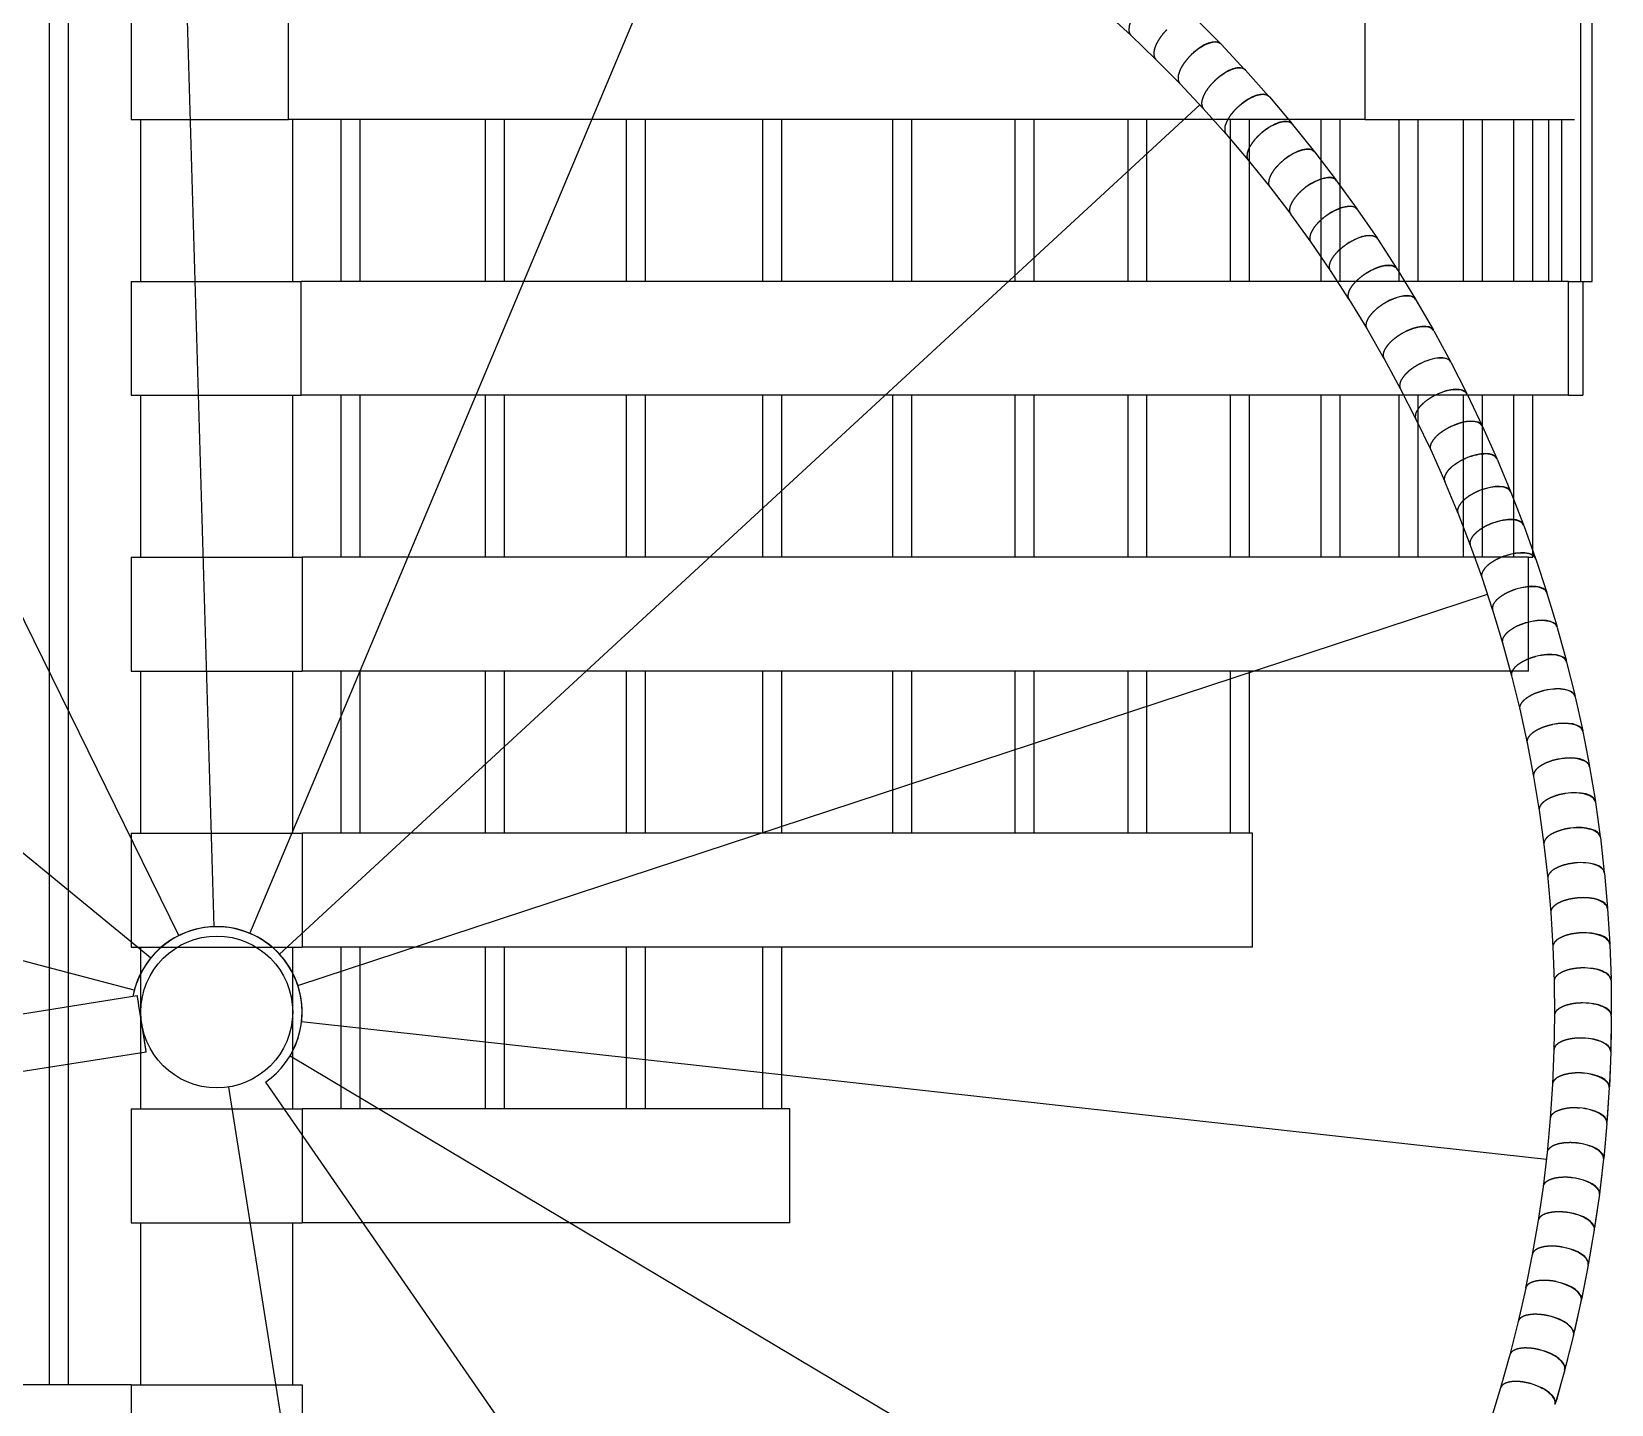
# Model space of a CAD drawing. Header units: millimetres. Extents: x -934 to 934, y -2220 to 2220.
# Drawn here: x -124 to 933, y -203 to 716 of the extents above; entities that cross this region are included whole.
import ezdxf

# ---------------------------------------------------------------- set-up
doc = ezdxf.new("R2010")
doc.units = ezdxf.units.MM
doc.layers.add('Elevation', color=7, linetype='CONTINUOUS')
doc.layers.add('Plan', color=7, linetype='CONTINUOUS')

msp = doc.modelspace()

# ---------------------------------------------------------------- linework, layer by layer
at = {"layer": 'Elevation'}
for p, q in [((912.9, 548.5), (912.9, 1597.6)), ((920.5, 548.5), (920.5, 1548.9)), ((-111.9, -189.9), (-111.9, 764.1)), ((-99.2, -189.9), (-99.2, 769.6)), ((-57.2, 733), (-57.2, 656.8)), ((48, 656.8), (48, 733)), ((768.6, 656.8), (768.6, 733)), ((-50.8, 548.5), (-50.8, 656.8)), ((768.6, 656.8), (48, 656.8)), ((50.8, 548.5), (50.8, 656.8)), ((83.2, 548.5), (83.2, 656.8)), ((95.9, 548.5), (95.9, 656.8)), ((179.8, 548.5), (179.8, 656.8)), ((192.5, 548.5), (192.5, 656.8)), ((274.3, 548.5), (274.3, 656.8)), ((287, 548.5), (287, 656.8)), ((365.5, 548.5), (365.5, 656.8)), ((378.2, 548.5), (378.2, 656.8)), ((452.5, 548.5), (452.5, 656.8)), ((465.2, 548.5), (465.2, 656.8)), ((534.3, 548.5), (534.3, 656.8)), ((547, 548.5), (547, 656.8)), ((609.9, 548.5), (609.9, 656.8)), ((622.6, 548.5), (622.6, 656.8)), ((678.5, 548.5), (678.5, 656.8)), ((691.2, 548.5), (691.2, 656.8)), ((739.2, 548.5), (739.2, 656.8)), ((751.9, 548.5), (751.9, 656.8)), ((791.4, 548.5), (791.4, 656.8)), ((804.1, 548.5), (804.1, 656.8)), ((834.5, 548.5), (834.5, 656.8)), ((847.2, 548.5), (847.2, 656.8)), ((868.1, 548.5), (868.1, 656.8)), ((880.8, 548.5), (880.8, 656.8)), ((891.6, 548.5), (891.6, 656.8)), ((900.2, 548.5), (900.2, 656.8)), ((-57.2, 548.5), (-57.2, 472.3)), ((56.5, 472.3), (56.5, 548.5)), ((904.8, 548.5), (56.5, 548.5)), ((904.8, 472.3), (904.8, 548.5)), ((914.4, 548.5), (914.4, 472.3)), ((-50.8, 363.9), (-50.8, 472.3)), ((50.8, 363.9), (50.8, 472.3)), ((904.8, 472.3), (56.5, 472.3)), ((83.2, 363.9), (83.2, 472.3)), ((95.9, 363.9), (95.9, 472.3)), ((179.8, 363.9), (179.8, 472.3)), ((192.5, 363.9), (192.5, 472.3)), ((274.3, 363.9), (274.3, 472.3)), ((287, 363.9), (287, 472.3)), ((365.5, 363.9), (365.5, 472.3)), ((378.2, 363.9), (378.2, 472.3)), ((452.5, 363.9), (452.5, 472.3)), ((465.2, 363.9), (465.2, 472.3)), ((534.3, 363.9), (534.3, 472.3)), ((547, 363.9), (547, 472.3)), ((609.9, 363.9), (609.9, 472.3)), ((622.6, 363.9), (622.6, 472.3)), ((678.5, 363.9), (678.5, 472.3)), ((691.2, 363.9), (691.2, 472.3)), ((739.2, 363.9), (739.2, 472.3)), ((751.9, 363.9), (751.9, 472.3)), ((791.4, 363.9), (791.4, 472.3)), ((804.1, 363.9), (804.1, 472.3)), ((834.5, 363.9), (834.5, 472.3)), ((847.2, 363.9), (847.2, 472.3)), ((868.1, 363.9), (868.1, 472.3)), ((880.8, 363.9), (880.8, 472.3)), ((-57.2, 363.9), (-57.2, 287.7)), ((878, 363.9), (57.1, 363.9)), ((57.1, 363.9), (57.1, 287.7)), ((878, 287.7), (878, 363.9)), ((-50.8, 179.3), (-50.8, 287.7)), ((50.8, 179.3), (50.8, 287.7)), ((878, 287.7), (57.1, 287.7)), ((83.2, 179.3), (83.2, 287.7)), ((95.9, 179.3), (95.9, 287.7)), ((179.8, 179.3), (179.8, 287.7)), ((192.5, 179.3), (192.5, 287.7)), ((274.3, 179.3), (274.3, 287.7)), ((287, 179.3), (287, 287.7)), ((365.5, 179.3), (365.5, 287.7)), ((378.2, 179.3), (378.2, 287.7)), ((452.5, 179.3), (452.5, 287.7)), ((465.2, 179.3), (465.2, 287.7)), ((534.3, 179.3), (534.3, 287.7)), ((547, 179.3), (547, 287.7)), ((609.9, 179.3), (609.9, 287.7)), ((622.6, 179.3), (622.6, 287.7)), ((678.5, 179.3), (678.5, 287.7)), ((691.2, 179.3), (691.2, 287.7)), ((-57.2, 179.3), (-57.2, 103.1)), ((693.2, 179.3), (57.1, 179.3)), ((57.1, 179.3), (57.1, 103.1)), ((693.2, 103.1), (693.2, 179.3)), ((-50.8, -5.3), (-50.8, 103.1)), ((50.8, -5.3), (50.8, 103.1)), ((693.2, 103.1), (57.1, 103.1)), ((83.2, -5.3), (83.2, 103.1)), ((95.9, -5.3), (95.9, 103.1)), ((179.8, -5.3), (179.8, 103.1)), ((192.5, -5.3), (192.5, 103.1)), ((274.3, -5.3), (274.3, 103.1)), ((287, -5.3), (287, 103.1)), ((365.5, -5.3), (365.5, 103.1)), ((378.2, -5.3), (378.2, 103.1)), ((-57.2, -5.3), (-57.2, -81.5)), ((383.5, -5.3), (57.1, -5.3)), ((57.1, -5.3), (57.1, -81.5)), ((383.5, -81.5), (383.5, -5.3)), ((-50.8, -189.9), (-50.8, -81.5)), ((50.8, -189.9), (50.8, -81.5)), ((383.5, -81.5), (57.1, -81.5)), ((-57.2, -189.9), (-403.7, -189.9)), ((-57.2, -189.9), (-57.2, -266.1)), ((57.1, -189.9), (57.1, -266.1))]:
    msp.add_line(p, q, dxfattribs=at)
for points in [[(-57.2, 656.8), (-56.2, 656.8), (-53.4, 656.8), (-48.7, 656.8), (-42.5, 656.8), (-34.8, 656.8), (-25.9, 656.8), (-16.2, 656.8), (-5.9, 656.8), (4.6, 656.8), (14.9, 656.8), (24.7, 656.8), (33.7, 656.8), (41.6, 656.8), (48, 656.8)], [(-57.2, 548.5), (-55.9, 548.5), (-52, 548.5), (-45.8, 548.5), (-37.5, 548.5), (-27.5, 548.5), (-16.2, 548.5), (-4.2, 548.5), (8, 548.5), (19.9, 548.5), (30.8, 548.5), (40.3, 548.5), (48, 548.5), (53.5, 548.5), (56.5, 548.5)], [(904.8, 548.5), (905.6, 548.5), (906.5, 548.5), (907.3, 548.5), (908.1, 548.5), (908.9, 548.5), (909.7, 548.5), (910.4, 548.5), (911, 548.5), (911.6, 548.5), (912, 548.5), (912.4, 548.5), (912.7, 548.5), (912.8, 548.5), (912.9, 548.5)], [(-57.2, 472.3), (-55.9, 472.3), (-52, 472.3), (-45.8, 472.3), (-37.5, 472.3), (-27.5, 472.3), (-16.2, 472.3), (-4.2, 472.3), (8, 472.3), (19.9, 472.3), (30.8, 472.3), (40.3, 472.3), (48, 472.3), (53.5, 472.3), (56.5, 472.3)], [(-57.2, 363.9), (-55.7, 363.9), (-51.5, 363.9), (-44.7, 363.9), (-35.7, 363.9), (-24.8, 363.9), (-12.7, 363.9), (0, 363.9), (12.7, 363.9), (24.8, 363.9), (35.6, 363.9), (44.7, 363.9), (51.5, 363.9), (55.7, 363.9), (57.1, 363.9)], [(878, 363.9), (878.4, 363.9), (878.7, 363.9), (879, 363.9), (879.3, 363.9), (879.6, 363.9), (879.8, 363.9), (880, 363.9), (880.2, 363.9), (880.4, 363.9), (880.5, 363.9), (880.6, 363.9), (880.7, 363.9), (880.8, 363.9), (880.8, 363.9)], [(-57.2, 287.7), (-55.7, 287.7), (-51.5, 287.7), (-44.7, 287.7), (-35.7, 287.7), (-24.8, 287.7), (-12.7, 287.7), (0, 287.7), (12.7, 287.7), (24.8, 287.7), (35.6, 287.7), (44.7, 287.7), (51.5, 287.7), (55.7, 287.7), (57.1, 287.7)], [(-57.2, 179.3), (-55.7, 179.3), (-51.5, 179.3), (-44.7, 179.3), (-35.7, 179.3), (-24.8, 179.3), (-12.7, 179.3), (0, 179.3), (12.7, 179.3), (24.8, 179.3), (35.6, 179.3), (44.7, 179.3), (51.5, 179.3), (55.7, 179.3), (57.1, 179.3)], [(-57.2, 103.1), (-55.7, 103.1), (-51.5, 103.1), (-44.7, 103.1), (-35.7, 103.1), (-24.8, 103.1), (-12.7, 103.1), (0, 103.1), (12.7, 103.1), (24.8, 103.1), (35.6, 103.1), (44.7, 103.1), (51.5, 103.1), (55.7, 103.1), (57.1, 103.1)], [(-57.2, -5.3), (-55.7, -5.3), (-51.5, -5.3), (-44.7, -5.3), (-35.7, -5.3), (-24.8, -5.3), (-12.7, -5.3), (0, -5.3), (12.7, -5.3), (24.8, -5.3), (35.6, -5.3), (44.7, -5.3), (51.5, -5.3), (55.7, -5.3), (57.1, -5.3)], [(-57.2, -81.5), (-55.7, -81.5), (-51.5, -81.5), (-44.7, -81.5), (-35.7, -81.5), (-24.8, -81.5), (-12.7, -81.5), (0, -81.5), (12.7, -81.5), (24.8, -81.5), (35.6, -81.5), (44.7, -81.5), (51.5, -81.5), (55.7, -81.5), (57.1, -81.5)], [(-57.2, -189.9), (-55.7, -189.9), (-51.5, -189.9), (-44.7, -189.9), (-35.7, -189.9), (-24.8, -189.9), (-12.7, -189.9), (0, -189.9), (12.7, -189.9), (24.8, -189.9), (35.6, -189.9), (44.7, -189.9), (51.5, -189.9), (55.7, -189.9), (57.1, -189.9)]]:
    msp.add_open_spline(points, degree=1, dxfattribs=at)
for points, degree, knots in [([(768.6, 656.8), (784.6, 656.8), (799.6, 656.8), (813.8, 656.8), (827.2, 656.8), (839.6, 656.8), (851.1, 656.8), (861.6, 656.8), (871.3, 656.8), (880, 656.8), (887.7, 656.8), (894.4, 656.8), (900.2, 656.8), (905, 656.8), (908.8, 656.8)], 1, [5.7107911, 5.7107911, 5.7438145, 5.7768379, 5.8098613, 5.8428847, 5.8759082, 5.9089316, 5.941955, 5.9749784, 6.0080018, 6.0410253, 6.0740487, 6.1070721, 6.1400955, 6.1731189, 6.1731189]), ([(912.9, 548.5), (913.3, 548.5), (913.7, 548.5), (914.5, 548.5), (915.3, 548.5), (915.7, 548.5), (916.1, 548.5), (916.4, 548.5), (916.8, 548.5), (917.1, 548.5), (917.5, 548.5), (917.8, 548.5), (918.1, 548.5), (918.4, 548.5), (918.7, 548.5), (919, 548.5), (919.2, 548.5), (919.5, 548.5), (919.7, 548.5), (919.8, 548.5), (920, 548.5), (920.1, 548.5), (920.3, 548.5), (920.3, 548.5), (920.4, 548.5), (920.4, 548.5), (920.5, 548.5)], 2, [4.520742, 4.520742, 4.520742, 4.646631, 4.646631, 4.898408, 4.898408, 5.024297, 5.024297, 5.150186, 5.150186, 5.276075, 5.276075, 5.401964, 5.401964, 5.527852, 5.527852, 5.653741, 5.653741, 5.77963, 5.77963, 5.905519, 5.905519, 6.031408, 6.031408, 6.157297, 6.157297, 6.283185, 6.283185, 6.283185]), ([(904.8, 472.3), (906.1, 472.3), (907.3, 472.3), (908.5, 472.3), (909.5, 472.3), (910.4, 472.3), (911.2, 472.3), (912, 472.3), (912.6, 472.3), (913.1, 472.3), (913.6, 472.3), (913.9, 472.3), (914.2, 472.3), (914.3, 472.3), (914.4, 472.3)], 1, [6.1383967, 6.1383967, 6.1487388, 6.1590808, 6.1694228, 6.1797649, 6.1901069, 6.200449, 6.210791, 6.2211331, 6.2314751, 6.2418171, 6.2521592, 6.2625012, 6.2728433, 6.2831853, 6.2831853])]:
    msp.add_open_spline(points, degree=degree, knots=knots, dxfattribs=at)
at = {"layer": 'Plan'}
for p, q in [((-1.7, 116.7), (-26.5, 954.4)), ((22.1, 112.2), (347, 884.9)), ((-25.3, 110.8), (-395.2, 862.9)), ((594.8, 728.7), (611.9, 713.2)), ((655.3, 724.3), (671.8, 707.6)), ((611.8, 713.2), (628.4, 697.3)), ((672.2, 707.2), (688.2, 690.1)), ((628.4, 697.3), (644.6, 681)), ((688.6, 689.8), (704.2, 672.3)), ((644.5, 681), (660.3, 664.2)), ((42, 98.3), (658, 666.7)), ((704.5, 671.9), (719.7, 654)), ((660.3, 664.3), (675.6, 647.1)), ((675.6, 647.1), (690.4, 629.6)), ((720, 653.6), (734.7, 635.3)), ((735, 635), (749.2, 616.3)), ((-44.3, 95.8), (-692.8, 626.7)), ((690.4, 629.6), (704.8, 611.7)), ((749.5, 615.9), (763.2, 596.9)), ((704.8, 611.7), (718.8, 593.4)), ((718.7, 593.4), (732.2, 574.8)), ((763.5, 596.5), (776.8, 577.1)), ((732.2, 574.8), (745.2, 555.8)), ((777.1, 576.7), (789.8, 557)), ((745.2, 555.9), (757.7, 536.5)), ((790.1, 556.6), (802.3, 536.6)), ((757.7, 536.6), (769.7, 516.9)), ((802.6, 536.2), (814.3, 515.9)), ((769.7, 517), (781.2, 497)), ((814.5, 515.4), (825.7, 494.8)), ((781.1, 497.1), (792.1, 476.9)), ((825.9, 494.4), (836.6, 473.5)), ((792.1, 476.9), (802.6, 456.4)), ((836.8, 473.1), (847, 451.9)), ((802.5, 456.4), (812.5, 435.7)), ((847.2, 451.5), (856.7, 430.1)), ((812.5, 435.7), (821.9, 414.7)), ((856.9, 429.6), (866, 408)), ((821.8, 414.8), (830.7, 393.5)), ((866.1, 407.5), (874.6, 385.6)), ((830.7, 393.6), (839, 372.1)), ((874.8, 385.2), (882.7, 363.1)), ((839, 372.1), (846.7, 350.5)), ((882.9, 362.6), (890.2, 340.3)), ((846.7, 350.5), (853.9, 328.6)), ((54.3, 77.4), (850.5, 339.1)), ((890.3, 339.9), (897.1, 317.4)), ((853.9, 328.7), (860.5, 306.7)), ((860.5, 306.7), (866.6, 284.5)), ((897.2, 316.9), (903.4, 294.3)), ((-55.3, 74.2), (-865.6, 288.3)), ((903.5, 293.8), (909.1, 271)), ((866.6, 284.5), (872.1, 262.2)), ((909.3, 270.6), (914.3, 247.7)), ((872.1, 262.2), (877, 239.7)), ((914.4, 247.2), (918.8, 224.1)), ((877, 239.8), (881.3, 217.2)), ((918.9, 223.7), (922.7, 200.5)), ((881.3, 217.2), (885.1, 194.5)), ((885.1, 194.6), (888.3, 171.8)), ((922.8, 200), (926, 176.8)), ((888.3, 171.8), (890.8, 149)), ((926.1, 176.3), (928.7, 153)), ((890.8, 149), (892.8, 126.1)), ((928.8, 152.5), (930.8, 129.1)), ((930.9, 128.7), (932.3, 105.2)), ((892.8, 126.1), (894.3, 103.1)), ((894.3, 103.2), (895.1, 80.2)), ((932.3, 104.8), (933.2, 81.3)), ((895.1, 80.2), (895.3, 57.2)), ((933.2, 80.8), (933.4, 57.4)), ((-53.2, 70.4), (-906.2, -64.7)), ((56.8, 53.3), (889.9, -38.8)), ((895.3, 57.3), (895, 34.2)), ((933.4, 56.9), (933.1, 33.4)), ((933.4, 59.3), (933.4, 58.3)), ((933.3, 46.4), (933.1, 35.9)), ((-47.2, 32.8), (-900.2, -102.3)), ((895, 34.3), (894, 11.3)), ((933, 32.9), (932.1, 9.5)), ((933.1, 35.4), (933.1, 34.4)), ((49.1, 30.3), (769, -399)), ((932.6, 22.4), (932.2, 11.9)), ((32.5, 12.6), (509.6, -676.5)), ((894, 11.3), (892.5, -11.6)), ((932.2, 11.4), (932.1, 10.5)), ((7.9, 9.4), (140, -824.8)), ((932, 9), (930.5, -14.4)), ((931.3, -1.5), (930.7, -12)), ((892.5, -11.6), (890.4, -34.5)), ((930.4, -14.9), (928.3, -38.3)), ((930.6, -12.5), (930.5, -13.4)), ((929.5, -25.4), (928.5, -35.8)), ((890.4, -34.4), (887.7, -57.3)), ((928.2, -38.7), (925.5, -62)), ((928.5, -36.3), (928.4, -37.3)), ((927, -49.2), (925.8, -59.6)), ((887.7, -57.3), (884.4, -80)), ((925.4, -62.5), (922, -85.7)), ((925.7, -60.1), (925.6, -61.1)), ((923.9, -72.9), (922.4, -83.3)), ((884.4, -80), (880.5, -102.7)), ((922.3, -83.8), (922.2, -84.8)), ((922, -86.2), (918, -109.3)), ((880.5, -102.6), (876, -125.2)), ((920.2, -96.6), (918.4, -106.9)), ((917.9, -109.8), (913.4, -132.8)), ((918.4, -107.4), (918.2, -108.4)), ((876.1, -125.2), (871, -147.6)), ((915.9, -120.1), (913.9, -130.5)), ((913.3, -133.3), (908.1, -156.2)), ((913.8, -130.9), (913.6, -131.9)), ((871, -147.6), (865.4, -169.9)), ((911, -143.6), (908.7, -153.8)), ((908, -156.7), (902.3, -179.4)), ((908.6, -154.3), (908.4, -155.3)), ((905.5, -166.9), (902.9, -177.1)), ((865.4, -169.9), (859.2, -192)), ((902.8, -177.5), (902.5, -178.5)), ((902.2, -179.9), (895.9, -202.5)), ((899.4, -190), (896.6, -200.2)), ((859.3, -192), (852.5, -214)), ((896.4, -200.6), (896.1, -201.6))]:
    msp.add_line(p, q, dxfattribs=at)
msp.add_circle((0, 59.6), 50.8, dxfattribs=at)
for start in [-6.3063, -30.8063, -55.3063]:
    msp.add_arc((0, 59.6), 57.1, start, 169.5288, dxfattribs=at)
for centre, major_axis, start_param, end_param in [((658.3, 694.2), (-13.5, -13.4), 3.141593, 4.706667), ((658.3, 694.2), (-13.9, -13), 3.141593, 4.718111), ((658.3, 694.2), (-13.5, -13.4), 3.112836, 3.141593), ((674.4, 677.1), (-13.9, -13), 3.141593, 4.706667), ((674.4, 677.1), (-14.2, -12.7), 3.141593, 4.718111), ((674.4, 677.1), (-13.9, -13), 3.112836, 3.141593), ((690, 659.6), (-14.2, -12.7), 3.141593, 4.706667), ((690, 659.6), (-14.5, -12.3), 3.141593, 4.718111), ((690, 659.6), (-14.2, -12.7), 3.112836, 3.141593), ((705.1, 641.7), (-14.5, -12.3), 3.141593, 4.706667), ((705.1, 641.7), (-14.8, -11.9), 3.141593, 4.718111), ((705.1, 641.7), (-14.5, -12.3), 3.112836, 3.141593), ((719.8, 623.4), (-14.8, -11.9), 3.141593, 4.706667), ((719.8, 623.4), (-15.1, -11.6), 3.141593, 4.718111), ((719.8, 623.4), (-14.8, -11.9), 3.112836, 3.141593), ((734.1, 604.7), (-15.1, -11.6), 3.141593, 4.706667), ((734.1, 604.7), (-15.4, -11.2), 3.141593, 4.718111), ((734.1, 604.7), (-15.1, -11.6), 3.112836, 3.141593), ((747.8, 585.7), (-15.4, -11.2), 3.141593, 4.706667), ((747.8, 585.7), (-15.7, -10.8), 3.141593, 4.718111), ((747.8, 585.7), (-15.4, -11.2), 3.112836, 3.141593), ((761.1, 566.4), (-15.7, -10.8), 3.141593, 4.706667), ((761.1, 566.4), (-16, -10.4), 3.141593, 4.718111), ((761.1, 566.4), (-15.7, -10.8), 3.112836, 3.141593), ((773.8, 546.7), (-16, -10.4), 3.141593, 4.706667), ((773.8, 546.7), (-16.3, -9.9), 3.141593, 4.718111), ((773.8, 546.7), (-16, -10.4), 3.112836, 3.141593), ((786.1, 526.7), (-16.3, -9.9), 3.141593, 4.706667), ((786.1, 526.7), (-16.5, -9.5), 3.141593, 4.718111), ((786.1, 526.7), (-16.3, -9.9), 3.112836, 3.141593), ((797.8, 506.4), (-16.5, -9.5), 3.141593, 4.706667), ((797.8, 506.4), (-16.7, -9.1), 3.141593, 4.718111), ((797.8, 506.4), (-16.5, -9.5), 4.706667, 4.706668), ((797.8, 506.4), (-16.5, -9.5), 3.112836, 3.141593), ((809, 485.7), (-16.7, -9.1), 3.141593, 4.706667), ((809, 485.7), (-17, -8.7), 3.141593, 4.718111), ((809, 485.7), (-16.7, -9.1), 3.112836, 3.141593), ((819.6, 464.8), (-17, -8.7), 3.141593, 4.706667), ((819.6, 464.8), (-17.2, -8.2), 3.141593, 4.718111), ((819.6, 464.8), (-17, -8.7), 3.112836, 3.141593), ((829.8, 443.7), (-17.2, -8.2), 3.141593, 4.706667), ((829.8, 443.7), (-17.4, -7.8), 3.141593, 4.718111), ((829.8, 443.7), (-17.2, -8.2), 3.112836, 3.141593), ((839.4, 422.3), (-17.4, -7.8), 3.141593, 4.706667), ((839.4, 422.3), (-17.6, -7.3), 3.141593, 4.718111), ((839.4, 422.3), (-17.4, -7.8), 3.112836, 3.141593), ((848.4, 400.6), (-17.6, -7.3), 3.141593, 4.706667), ((848.4, 400.6), (-17.8, -6.9), 3.141593, 4.718111), ((848.4, 400.6), (-17.6, -7.3), 3.112836, 3.141593), ((856.9, 378.7), (-17.8, -6.9), 3.141593, 4.706667), ((856.9, 378.7), (-17.9, -6.4), 3.141593, 4.718111), ((856.9, 378.7), (-17.8, -6.9), 3.112836, 3.141593), ((864.8, 356.7), (-17.9, -6.4), 3.141593, 4.706667), ((864.8, 356.7), (-18.1, -6), 3.141593, 4.718111), ((864.8, 356.7), (-17.9, -6.4), 3.112836, 3.141593), ((872.1, 334.4), (-18.1, -6), 3.141593, 4.706667), ((872.1, 334.4), (-18.2, -5.5), 3.141593, 4.718111), ((872.1, 334.4), (-18.1, -6), 3.112836, 3.141593), ((878.9, 311.9), (-18.2, -5.5), 3.141593, 4.706667), ((878.9, 311.9), (-18.4, -5), 3.141593, 4.718111), ((878.9, 311.9), (-18.2, -5.5), 3.112836, 3.141593), ((885, 289.3), (-18.4, -5), 3.141593, 4.706667), ((885, 289.3), (-18.5, -4.5), 3.141593, 4.718111), ((885, 289.3), (-18.4, -5), 3.112836, 3.141593), ((890.6, 266.5), (-18.5, -4.5), 3.141593, 4.706667), ((890.6, 266.5), (-18.6, -4.1), 3.141593, 4.718111), ((890.6, 266.5), (-18.5, -4.5), 3.112836, 3.141593), ((895.7, 243.6), (-18.6, -4.1), 3.141593, 4.706667), ((895.7, 243.6), (-18.7, -3.6), 3.141593, 4.718111), ((895.7, 243.6), (-18.6, -4.1), 3.112836, 3.141593), ((900.1, 220.5), (-18.7, -3.6), 3.141593, 4.706667), ((900.1, 220.5), (-18.8, -3.1), 3.141593, 4.718111), ((900.1, 220.5), (-18.7, -3.6), 3.112836, 3.141593), ((903.9, 197.4), (-18.8, -3.1), 3.141593, 4.706667), ((903.9, 197.4), (-18.9, -2.6), 3.141593, 4.718111), ((903.9, 197.4), (-18.8, -3.1), 3.112836, 3.141593), ((907.2, 174.2), (-18.9, -2.6), 3.141593, 4.706667), ((907.2, 174.2), (-18.9, -2.1), 3.141593, 4.718111), ((907.2, 174.2), (-18.9, -2.6), 3.112836, 3.141593), ((909.8, 150.9), (-18.9, -2.1), 3.141593, 4.706667), ((909.8, 150.9), (-19, -1.7), 3.141593, 4.718111), ((909.8, 150.9), (-18.9, -2.1), 3.112836, 3.141593), ((911.8, 127.5), (-19, -1.7), 3.141593, 4.706667), ((911.8, 127.5), (-19, -1.2), 3.141593, 4.718111), ((911.8, 127.5), (-19, -1.7), 3.112836, 3.141593), ((913.3, 104.1), (-19, -1.2), 3.141593, 4.706667), ((913.3, 104.1), (-19, -0.7), 3.141593, 4.718111), ((913.3, 104.1), (-19, -1.2), 3.112836, 3.141593), ((914.1, 80.6), (-19, -0.7), 3.141593, 4.706667), ((914.1, 80.6), (-19, -0.2), 3.141593, 4.718111), ((914.1, 80.6), (-19, -0.7), 3.112836, 3.141593), ((914.4, 57.2), (-19, -0.2), 3.141593, 4.706667), ((914.4, 57.2), (-19, 0.3), 3.141593, 4.718111), ((914.4, 59.6), (-19, 0.2), 3.141593, 3.201577), ((914.4, 57.2), (-19, -0.2), 3.112836, 3.141593), ((914, 33.7), (-19, 0.3), 3.141593, 4.706667), ((914, 33.7), (-19, 0.8), 3.141593, 4.718111), ((914, 33.7), (-19, 0.3), 3.112836, 3.141593), ((914.1, 36.1), (-19, 0.2), 3.141593, 3.194186), ((914.1, 36.1), (-19, 0.2), 3.112836, 3.141593), ((914.1, 36.1), (-19, 0.7), 3.141593, 3.201577), ((913, 10.3), (-19, 0.8), 3.141593, 4.706667), ((913, 10.3), (-19, 1.3), 3.141593, 4.718111), ((913.2, 12.7), (-19, 0.7), 3.141593, 3.194186), ((913.2, 12.7), (-19, 0.7), 3.112836, 3.141593), ((913.2, 12.7), (-19, 1.2), 3.141593, 3.201577), ((913, 10.3), (-19, 0.8), 3.112836, 3.141593), ((911.5, -13.1), (-19, 1.3), 3.141593, 4.706667), ((911.5, -13.1), (-19, 1.8), 3.141593, 4.718111), ((911.5, -13.1), (-19, 1.3), 3.112836, 3.141593), ((911.7, -10.8), (-19, 1.7), 3.141593, 3.201577), ((911.7, -10.8), (-19, 1.2), 3.141593, 3.194186), ((911.7, -10.8), (-19, 1.2), 3.112836, 3.141593), ((909.3, -36.5), (-19, 1.8), 3.141593, 4.706667), ((909.3, -36.5), (-18.9, 2.2), 3.141593, 4.718111), ((909.3, -36.5), (-19, 1.8), 3.112836, 3.141593), ((909.6, -34.1), (-19, 1.7), 3.141593, 3.194186), ((909.6, -34.1), (-19, 1.7), 3.112836, 3.141593), ((909.6, -34.1), (-18.9, 2.2), 3.141593, 3.201577), ((906.5, -59.8), (-18.9, 2.2), 3.141593, 4.706667), ((906.5, -59.8), (-18.9, 2.7), 3.141593, 4.718111), ((906.5, -59.8), (-18.9, 2.2), 3.112836, 3.141593), ((906.9, -57.4), (-18.9, 2.2), 3.112836, 3.141593), ((906.9, -57.4), (-18.9, 2.7), 3.141593, 3.201577), ((906.9, -57.4), (-18.9, 2.2), 3.141593, 3.194186), ((903.2, -83), (-18.9, 2.7), 3.141593, 4.706667), ((903.2, -83), (-18.8, 3.2), 3.141593, 4.718111), ((903.6, -80.6), (-18.8, 3.2), 3.141593, 3.201577), ((903.6, -80.6), (-18.9, 2.7), 3.141593, 3.194186), ((903.6, -80.6), (-18.9, 2.7), 3.112836, 3.141593), ((903.2, -83), (-18.9, 2.7), 3.112836, 3.141593), ((899.2, -106.1), (-18.8, 3.2), 3.141593, 4.706667), ((899.2, -106.1), (-18.7, 3.7), 3.141593, 4.718111), ((899.2, -106.1), (-18.8, 3.2), 3.112836, 3.141593), ((899.7, -103.8), (-18.8, 3.2), 3.141593, 3.194186), ((899.7, -103.8), (-18.8, 3.2), 3.112836, 3.141593), ((899.7, -103.8), (-18.7, 3.6), 3.141593, 3.201577), ((894.7, -129.2), (-18.7, 3.7), 3.141593, 4.706667), ((894.7, -129.2), (-18.6, 4.2), 3.141593, 4.718111), ((894.7, -129.2), (-18.7, 3.7), 3.112836, 3.141593), ((895.2, -126.8), (-18.6, 4.1), 3.141593, 3.201577), ((895.2, -126.8), (-18.7, 3.6), 3.112836, 3.141593), ((895.2, -126.8), (-18.7, 3.6), 3.141593, 3.194186), ((889.6, -152), (-18.6, 4.2), 3.141593, 4.706667), ((889.6, -152), (-18.5, 4.6), 3.141593, 4.718111), ((889.6, -152), (-18.6, 4.2), 3.112836, 3.141593), ((890.1, -149.7), (-18.6, 4.1), 3.112836, 3.141593), ((890.1, -149.7), (-18.5, 4.6), 3.141593, 3.201577), ((890.1, -149.7), (-18.6, 4.1), 3.141593, 3.194186), ((883.8, -174.8), (-18.5, 4.6), 3.141593, 4.706667), ((883.8, -174.8), (-18.3, 5.1), 3.141593, 4.718111), ((883.8, -174.8), (-18.5, 4.6), 3.112836, 3.141593), ((884.4, -172.5), (-18.4, 5.1), 3.141593, 3.201577), ((884.4, -172.5), (-18.5, 4.6), 3.141593, 3.194186), ((884.4, -172.5), (-18.5, 4.6), 3.112836, 3.141593), ((877.5, -197.4), (-18.3, 5.1), 3.141593, 4.706667), ((877.5, -197.4), (-18.2, 5.6), 3.141593, 4.718111), ((878.2, -195.1), (-18.2, 5.5), 3.141593, 3.201577), ((878.2, -195.1), (-18.4, 5.1), 3.112836, 3.141593), ((878.2, -195.1), (-18.4, 5.1), 3.141593, 3.194186), ((877.5, -197.4), (-18.3, 5.1), 3.112836, 3.141593)]:
    msp.add_ellipse(centre, major_axis=major_axis, ratio=0.445997, start_param=start_param, end_param=end_param, dxfattribs=at)
for points in [[(618.7, 732.9), (617.3, 731.3), (615.9, 729.7), (614.7, 728), (613.6, 726.3), (612.7, 724.7), (611.9, 723), (611.3, 721.4), (610.8, 719.9), (610.6, 718.5), (610.5, 717.1), (610.5, 715.9), (610.8, 714.9), (611.2, 714), (611.8, 713.2)], [(611.8, 713.2), (611.9, 713.2)], [(635.7, 716.8), (634.3, 715.3), (632.9, 713.7), (631.7, 712), (630.6, 710.4), (629.6, 708.7), (628.7, 707.1), (628.1, 705.5), (627.6, 704), (627.3, 702.6), (627.1, 701.3), (627.2, 700.1), (627.4, 699), (627.8, 698.1), (628.4, 697.3)], [(652.4, 700.3), (650.9, 698.8), (649.5, 697.2), (648.2, 695.6), (647, 694), (646, 692.4), (645.1, 690.8), (644.4, 689.2), (643.9, 687.7), (643.5, 686.3), (643.4, 685), (643.4, 683.8), (643.6, 682.7), (644, 681.8), (644.5, 681)], [(628.4, 697.3), (628.5, 697.3)], [(644.5, 681), (644.6, 680.9)], [(668.6, 683.3), (667.1, 681.9), (665.6, 680.3), (664.3, 678.8), (663.1, 677.2), (662, 675.6), (661.1, 674), (660.4, 672.5), (659.8, 671), (659.4, 669.6), (659.2, 668.3), (659.2, 667.1), (659.4, 666), (659.7, 665), (660.3, 664.3)], [(660.3, 664.3), (660.3, 664.2)], [(684.4, 666), (682.8, 664.6), (681.3, 663.1), (680, 661.5), (678.7, 660), (677.6, 658.4), (676.7, 656.8), (675.9, 655.3), (675.3, 653.8), (674.8, 652.5), (674.6, 651.1), (674.6, 649.9), (674.7, 648.9), (675, 647.9), (675.6, 647.1)], [(675.6, 647.1), (675.6, 647)], [(699.7, 648.2), (698.1, 646.8), (696.6, 645.4), (695.2, 643.9), (693.9, 642.3), (692.8, 640.8), (691.8, 639.3), (690.9, 637.8), (690.3, 636.3), (689.8, 634.9), (689.6, 633.6), (689.5, 632.4), (689.6, 631.4), (689.9, 630.4), (690.4, 629.6)], [(690.4, 629.6), (690.5, 629.5)], [(714.6, 630.1), (713, 628.7), (711.4, 627.3), (710, 625.8), (708.6, 624.4), (707.4, 622.8), (706.4, 621.3), (705.5, 619.9), (704.9, 618.4), (704.4, 617.1), (704.1, 615.8), (704, 614.6), (704, 613.5), (704.3, 612.5), (704.8, 611.7)], [(704.8, 611.7), (704.9, 611.6)], [(729, 611.6), (727.3, 610.3), (725.7, 608.9), (724.2, 607.5), (722.9, 606), (721.7, 604.5), (720.6, 603), (719.7, 601.6), (719, 600.2), (718.4, 598.8), (718.1, 597.5), (718, 596.3), (718, 595.2), (718.3, 594.3), (718.7, 593.4)], [(718.7, 593.4), (718.8, 593.3)], [(742.9, 592.7), (741.2, 591.4), (739.6, 590.1), (738.1, 588.7), (736.7, 587.3), (735.4, 585.8), (734.3, 584.4), (733.4, 582.9), (732.6, 581.5), (732, 580.2), (731.7, 578.9), (731.5, 577.7), (731.5, 576.6), (731.8, 575.7), (732.2, 574.8)], [(732.2, 574.8), (732.3, 574.7)], [(756.4, 573.4), (754.6, 572.2), (753, 570.9), (751.4, 569.6), (750, 568.2), (748.7, 566.8), (747.5, 565.4), (746.5, 563.9), (745.7, 562.6), (745.1, 561.2), (744.7, 560), (744.5, 558.8), (744.6, 557.7), (744.8, 556.7), (745.2, 555.9)], [(745.2, 555.9), (745.2, 555.8)], [(769.3, 553.9), (767.5, 552.7), (765.8, 551.4), (764.2, 550.1), (762.8, 548.8), (761.4, 547.4), (760.2, 546), (759.2, 544.6), (758.4, 543.3), (757.8, 542), (757.3, 540.7), (757.1, 539.5), (757.1, 538.4), (757.3, 537.4), (757.7, 536.6)], [(757.7, 536.6), (757.7, 536.5)], [(781.7, 534), (779.9, 532.8), (778.2, 531.6), (776.6, 530.4), (775.1, 529.1), (773.7, 527.7), (772.5, 526.3), (771.4, 525), (770.6, 523.7), (769.9, 522.4), (769.4, 521.1), (769.2, 519.9), (769.1, 518.9), (769.3, 517.9), (769.7, 517)], [(769.7, 517), (769.7, 516.9)], [(793.6, 513.8), (791.8, 512.7), (790, 511.5), (788.4, 510.3), (786.8, 509), (785.4, 507.7), (784.2, 506.4), (783.1, 505), (782.2, 503.7), (781.5, 502.5), (781, 501.2), (780.7, 500.1), (780.6, 499), (780.8, 498), (781.1, 497.1)], [(781.1, 497.1), (781.2, 497)], [(805, 493.3), (803.2, 492.2), (801.4, 491.1), (799.7, 489.9), (798.1, 488.7), (796.7, 487.4), (795.4, 486.1), (794.3, 484.8), (793.4, 483.5), (792.6, 482.3), (792.1, 481), (791.8, 479.9), (791.7, 478.8), (791.8, 477.8), (792.1, 476.9)], [(792.1, 476.9), (792.1, 476.8)], [(815.9, 472.5), (814, 471.5), (812.2, 470.4), (810.5, 469.3), (808.9, 468.1), (807.4, 466.8), (806.1, 465.6), (804.9, 464.3), (804, 463), (803.2, 461.8), (802.6, 460.6), (802.3, 459.4), (802.2, 458.4), (802.2, 457.4), (802.5, 456.4)], [(802.5, 456.4), (802.6, 456.4)], [(826.2, 451.4), (824.3, 450.5), (822.5, 449.4), (820.7, 448.3), (819.1, 447.2), (817.6, 446), (816.2, 444.8), (815.1, 443.5), (814.1, 442.3), (813.3, 441.1), (812.7, 439.9), (812.3, 438.7), (812.1, 437.6), (812.2, 436.6), (812.5, 435.7)], [(812.5, 435.7), (812.5, 435.6)], [(836, 430.1), (834.1, 429.2), (832.2, 428.2), (830.4, 427.1), (828.8, 426), (827.2, 424.9), (825.8, 423.7), (824.6, 422.5), (823.6, 421.3), (822.8, 420.1), (822.2, 418.9), (821.7, 417.8), (821.6, 416.7), (821.6, 415.7), (821.8, 414.8)], [(821.8, 414.8), (821.9, 414.7)], [(845.2, 408.5), (843.3, 407.7), (841.4, 406.7), (839.6, 405.7), (837.9, 404.7), (836.3, 403.5), (834.9, 402.4), (833.7, 401.2), (832.6, 400), (831.8, 398.8), (831.1, 397.7), (830.7, 396.6), (830.4, 395.5), (830.5, 394.5), (830.7, 393.6)], [(830.7, 393.6), (830.7, 393.5)], [(853.9, 386.7), (851.9, 385.9), (850, 385), (848.2, 384.1), (846.5, 383), (844.9, 382), (843.4, 380.8), (842.2, 379.7), (841.1, 378.5), (840.2, 377.4), (839.5, 376.2), (839, 375.1), (838.8, 374.1), (838.8, 373.1), (839, 372.1)], [(839, 372.1), (839, 372)], [(862, 364.7), (860, 364), (858.1, 363.1), (856.2, 362.2), (854.5, 361.2), (852.9, 360.2), (851.4, 359.1), (850.1, 358), (849, 356.9), (848.1, 355.7), (847.4, 354.6), (846.9, 353.5), (846.6, 352.5), (846.5, 351.4), (846.7, 350.5)], [(846.7, 350.5), (846.8, 350.4)], [(869.5, 342.5), (867.5, 341.8), (865.6, 341), (863.7, 340.1), (861.9, 339.2), (860.3, 338.2), (858.8, 337.2), (857.5, 336.1), (856.3, 335), (855.4, 333.9), (854.6, 332.8), (854.1, 331.7), (853.8, 330.6), (853.8, 329.6), (853.9, 328.7)], [(853.9, 328.7), (853.9, 328.6)], [(876.5, 320.1), (874.5, 319.4), (872.5, 318.7), (870.6, 317.9), (868.8, 317), (867.2, 316), (865.6, 315), (864.3, 314), (863.1, 312.9), (862.1, 311.8), (861.4, 310.8), (860.8, 309.7), (860.5, 308.6), (860.4, 307.6), (860.5, 306.7)], [(860.5, 306.7), (860.6, 306.6)], [(882.9, 297.5), (880.9, 296.9), (878.9, 296.2), (877, 295.5), (875.1, 294.6), (873.5, 293.7), (871.9, 292.7), (870.5, 291.7), (869.3, 290.7), (868.3, 289.6), (867.5, 288.6), (867, 287.5), (866.6, 286.5), (866.5, 285.5), (866.6, 284.5)], [(866.6, 284.5), (866.6, 284.4)], [(888.7, 274.8), (886.7, 274.2), (884.7, 273.6), (882.7, 272.9), (880.9, 272.1), (879.2, 271.2), (877.6, 270.3), (876.2, 269.3), (875, 268.3), (873.9, 267.3), (873.1, 266.2), (872.5, 265.2), (872.1, 264.2), (872, 263.2), (872.1, 262.2)], [(872.1, 262.2), (872.1, 262.1)], [(894, 251.9), (891.9, 251.4), (889.9, 250.8), (887.9, 250.2), (886.1, 249.4), (884.3, 248.6), (882.7, 247.7), (881.3, 246.8), (880, 245.8), (879, 244.8), (878.1, 243.8), (877.5, 242.8), (877.1, 241.7), (876.9, 240.7), (877, 239.8)], [(877, 239.8), (877, 239.7)], [(898.6, 228.9), (896.5, 228.5), (894.5, 228), (892.5, 227.3), (890.6, 226.6), (888.9, 225.9), (887.3, 225), (885.8, 224.1), (884.5, 223.2), (883.4, 222.2), (882.6, 221.2), (881.9, 220.2), (881.5, 219.2), (881.3, 218.2), (881.3, 217.2)], [(881.3, 217.2), (881.3, 217.1)], [(902.6, 205.8), (900.5, 205.4), (898.5, 205), (896.5, 204.4), (894.6, 203.7), (892.8, 203), (891.2, 202.2), (889.7, 201.3), (888.4, 200.4), (887.3, 199.5), (886.4, 198.5), (885.7, 197.5), (885.3, 196.5), (885.1, 195.5), (885.1, 194.6)], [(885.1, 194.6), (885.1, 194.5)], [(906.1, 182.6), (904, 182.3), (901.9, 181.9), (899.9, 181.3), (898, 180.7), (896.2, 180), (894.6, 179.3), (893.1, 178.5), (891.8, 177.6), (890.6, 176.7), (889.7, 175.7), (889, 174.7), (888.5, 173.8), (888.3, 172.8), (888.3, 171.8)], [(888.3, 171.8), (888.3, 171.7)], [(909, 159.3), (906.8, 159), (904.8, 158.7), (902.8, 158.2), (900.8, 157.7), (899, 157), (897.4, 156.3), (895.8, 155.5), (894.5, 154.7), (893.3, 153.8), (892.4, 152.8), (891.7, 151.9), (891.1, 150.9), (890.9, 150), (890.8, 149)], [(890.8, 149), (890.9, 148.9)], [(911.2, 136), (909.1, 135.7), (907, 135.4), (905, 135), (903.1, 134.5), (901.2, 133.9), (899.5, 133.2), (898, 132.5), (896.6, 131.7), (895.5, 130.8), (894.5, 129.9), (893.7, 129), (893.2, 128), (892.9, 127.1), (892.8, 126.1)], [(892.8, 126.1), (892.8, 126)], [(912.9, 112.6), (910.8, 112.4), (908.7, 112.1), (906.6, 111.8), (904.7, 111.3), (902.8, 110.8), (901.1, 110.1), (899.6, 109.4), (898.2, 108.7), (897, 107.8), (896, 106.9), (895.2, 106), (894.7, 105.1), (894.3, 104.1), (894.3, 103.2)], [(894.3, 103.2), (894.3, 103.1)], [(913.9, 89.1), (911.8, 89), (909.7, 88.8), (907.7, 88.5), (905.7, 88.1), (903.9, 87.6), (902.1, 87), (900.6, 86.3), (899.2, 85.6), (897.9, 84.8), (896.9, 83.9), (896.1, 83.1), (895.5, 82.1), (895.2, 81.2), (895.1, 80.2)], [(895.1, 80.2), (895.1, 80.1)], [(-47.2, 32.8), (-47.3, 33.3), (-47.5, 34.7), (-47.9, 36.9), (-48.3, 39.9), (-48.9, 43.4), (-49.5, 47.4), (-50.2, 51.6), (-50.9, 55.8), (-51.5, 59.8), (-52.1, 63.3), (-52.5, 66.3), (-52.9, 68.6), (-53.1, 70), (-53.2, 70.4)], [(914.4, 65.7), (912.3, 65.6), (910.2, 65.5), (908.1, 65.2), (906.1, 64.8), (904.3, 64.4), (902.5, 63.9), (901, 63.2), (899.5, 62.5), (898.3, 61.8), (897.2, 60.9), (896.4, 60.1), (895.8, 59.1), (895.4, 58.2), (895.3, 57.3)], [(895.3, 57.3), (895.3, 57.2)], [(914.2, 42.2), (912.1, 42.2), (910, 42.1), (908, 41.9), (906, 41.6), (904.1, 41.2), (902.4, 40.7), (900.7, 40.1), (899.3, 39.4), (898, 38.7), (897, 37.9), (896.1, 37.1), (895.5, 36.2), (895.1, 35.2), (895, 34.3)], [(895, 34.3), (895, 34.2)], [(913.5, 18.8), (911.4, 18.8), (909.3, 18.8), (907.2, 18.6), (905.2, 18.4), (903.3, 18), (901.6, 17.6), (900, 17), (898.5, 16.4), (897.2, 15.7), (896.1, 14.9), (895.3, 14.1), (894.6, 13.2), (894.2, 12.3), (894, 11.3)], [(894, 11.3), (894, 11.2)], [(912.2, -4.7), (910, -4.6), (907.9, -4.5), (905.9, -4.6), (903.9, -4.8), (902, -5.2), (900.2, -5.6), (898.6, -6.1), (897.1, -6.7), (895.8, -7.3), (894.7, -8.1), (893.8, -8.9), (893.1, -9.7), (892.7, -10.6), (892.5, -11.6)], [(892.5, -11.6), (892.5, -11.7)], [(910.2, -28), (908.1, -27.9), (906, -27.8), (903.9, -27.9), (901.9, -28), (900, -28.3), (898.2, -28.6), (896.6, -29.1), (895.1, -29.6), (893.8, -30.3), (892.7, -31), (891.8, -31.8), (891.1, -32.6), (890.6, -33.5), (890.4, -34.4)], [(890.4, -34.4), (890.4, -34.5)], [(907.7, -51.4), (905.5, -51.1), (903.4, -51), (901.4, -51), (899.4, -51.1), (897.5, -51.3), (895.7, -51.6), (894, -52.1), (892.5, -52.6), (891.2, -53.2), (890, -53.9), (889.1, -54.6), (888.4, -55.5), (887.9, -56.3), (887.7, -57.3)], [(887.7, -57.3), (887.7, -57.4)], [(904.5, -74.6), (902.4, -74.3), (900.3, -74.2), (898.2, -74.1), (896.2, -74.2), (894.3, -74.3), (892.5, -74.6), (890.9, -75), (889.3, -75.4), (888, -76), (886.8, -76.7), (885.9, -77.4), (885.2, -78.2), (884.7, -79.1), (884.4, -80)], [(884.4, -80), (884.4, -80.1)], [(900.8, -97.8), (898.7, -97.4), (896.6, -97.2), (894.5, -97.1), (892.5, -97.1), (890.6, -97.2), (888.8, -97.4), (887.1, -97.8), (885.6, -98.2), (884.2, -98.7), (883.1, -99.4), (882.1, -100.1), (881.3, -100.9), (880.8, -101.7), (880.5, -102.6)], [(880.5, -102.6), (880.5, -102.7)], [(876.1, -125.2), (876, -125.3)], [(896.4, -120.8), (894.3, -120.4), (892.3, -120.2), (890.2, -120), (888.2, -120), (886.3, -120), (884.5, -120.2), (882.8, -120.5), (881.2, -120.9), (879.9, -121.4), (878.7, -122), (877.7, -122.7), (876.9, -123.4), (876.4, -124.3), (876.1, -125.2)], [(891.5, -143.8), (889.4, -143.3), (887.4, -143), (885.3, -142.8), (883.3, -142.7), (881.4, -142.7), (879.6, -142.8), (877.9, -143.1), (876.3, -143.4), (874.9, -143.9), (873.7, -144.5), (872.7, -145.1), (871.9, -145.9), (871.4, -146.7), (871, -147.6)], [(871, -147.6), (871, -147.7)], [(886, -166.6), (883.9, -166.1), (881.9, -165.7), (879.8, -165.4), (877.8, -165.3), (875.9, -165.2), (874.1, -165.3), (872.4, -165.5), (870.8, -165.8), (869.4, -166.3), (868.2, -166.8), (867.2, -167.4), (866.4, -168.2), (865.8, -169), (865.4, -169.9)], [(865.4, -169.9), (865.4, -170)], [(879.9, -189.2), (877.9, -188.7), (875.8, -188.3), (873.8, -187.9), (871.8, -187.7), (869.9, -187.6), (868, -187.7), (866.3, -187.8), (864.8, -188.1), (863.4, -188.5), (862.1, -189), (861.1, -189.6), (860.3, -190.3), (859.6, -191.1), (859.3, -192)], [(859.3, -192), (859.2, -192.1)]]:
    msp.add_open_spline(points, degree=1, dxfattribs=at)

doc.saveas('drawing.dxf')
